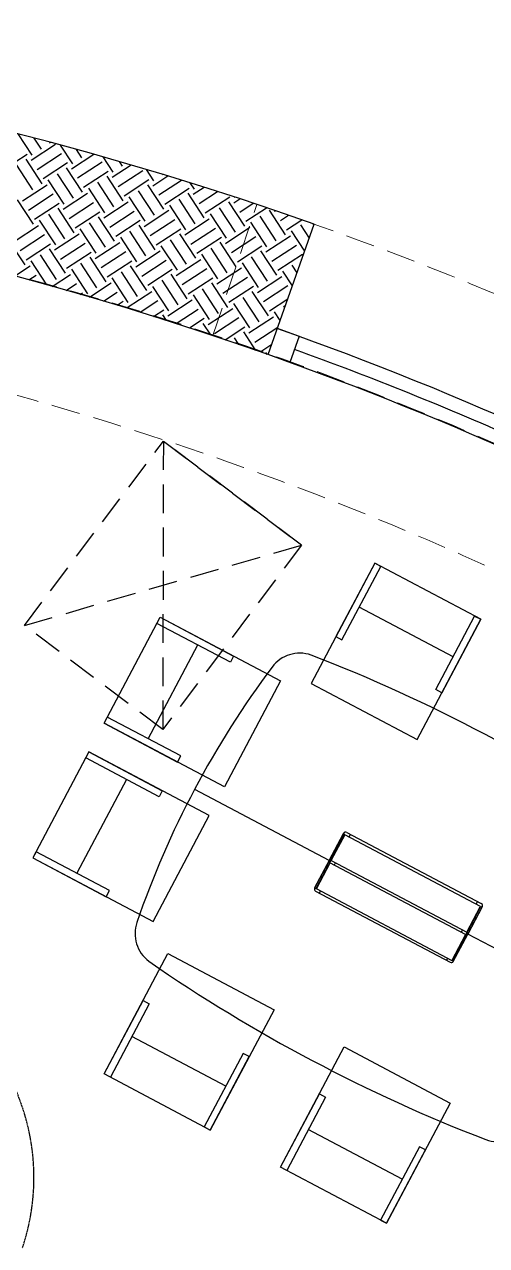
# Model space of a CAD drawing. Header units: millimetres. Extents: x 132785 to 150483, y 90225 to 103753.
# Drawn here: x 136099 to 136300, y 94229 to 94759 of the extents above; entities that cross this region are included whole.
import ezdxf

# ---------------------------------------------------------------- set-up
doc = ezdxf.new("R2010")
doc.units = ezdxf.units.MM
doc.linetypes.add('061-GZM-AP-100$0$HIDDEN', pattern=[0.375, 0.25, -0.125])
doc.layers.add('061-GZM-AP-100$0$A-kapi', color=2, linetype='Continuous')
doc.layers.add('061-GZM-AP-100$0$A-kiris', color=252, linetype='Continuous', lineweight=0)

msp = doc.modelspace()

# ---------------------------------------------------------------- linework, layer by layer
at = {"color": 253}
for p, q in [((136102.603, 94702.01), (136096.594, 94711.21)), ((136106.59, 94704.614), (136103.442, 94709.434)), ((136110.577, 94707.219), (136110.318, 94707.615)), ((136089.773, 94695.526), (136100.406, 94702.471)), ((136102.142, 94699.813), (136112.775, 94706.758)), ((136104.746, 94695.826), (136115.379, 94702.77)), ((136120.18, 94698.322), (136114.918, 94706.38)), ((136119.719, 94696.125), (136129.336, 94702.405)), ((136124.168, 94700.926), (136121.84, 94704.491)), ((136102.902, 94687.037), (136095.957, 94697.67)), ((136106.889, 94689.641), (136099.944, 94700.274)), ((136107.35, 94691.838), (136117.983, 94698.783)), ((136124.467, 94685.953), (136117.522, 94696.586)), ((136122.324, 94692.137), (136132.957, 94699.082)), ((136137.758, 94694.634), (136133.439, 94701.246)), ((136137.297, 94692.436), (136145.47, 94697.775)), ((136141.746, 94697.238), (136140.438, 94699.24)), ((136116.492, 94680.744), (136109.547, 94691.377)), ((136120.48, 94683.348), (136113.535, 94693.981)), ((136124.928, 94688.15), (136135.561, 94695.095)), ((136142.045, 94682.264), (136135.1, 94692.897)), ((136139.901, 94688.449), (136150.534, 94695.394)), ((136142.506, 94684.462), (136153.139, 94691.406)), ((136155.336, 94690.945), (136152.168, 94695.795)), ((136154.875, 94688.748), (136161.402, 94693.011)), ((136157.479, 94684.761), (136167.324, 94691.191)), ((136159.323, 94693.55), (136159.247, 94693.666)), ((136098.453, 94682.235), (136109.086, 94689.18)), ((136134.07, 94677.056), (136127.125, 94687.689)), ((136138.057, 94679.66), (136131.113, 94690.293)), ((136155.635, 94675.972), (136148.69, 94686.605)), ((136159.622, 94678.576), (136152.678, 94689.209)), ((136160.083, 94680.773), (136170.716, 94687.718)), ((136172.914, 94687.257), (136171.114, 94690.013)), ((136172.453, 94685.06), (136177.135, 94688.118)), ((136175.057, 94681.072), (136182.985, 94686.25)), ((136103.201, 94672.063), (136096.256, 94682.696)), ((136101.058, 94678.248), (136111.691, 94685.193)), ((136103.662, 94674.26), (136114.295, 94681.205)), ((136116.031, 94678.547), (136126.664, 94685.492)), ((136118.635, 94674.56), (136129.268, 94681.504)), ((136133.609, 94674.859), (136144.242, 94681.803)), ((136151.648, 94673.368), (136144.703, 94684.001)), ((136173.213, 94672.284), (136166.268, 94682.917)), ((136177.2, 94674.888), (136170.255, 94685.521)), ((136177.661, 94677.085), (136188.294, 94684.03)), ((136194.778, 94671.2), (136187.833, 94681.833)), ((136190.03, 94681.372), (136192.675, 94683.099)), ((136190.491, 94683.569), (136190.286, 94683.883)), ((136192.635, 94677.384), (136198.454, 94681.185)), ((136116.791, 94665.771), (136109.847, 94676.404)), ((136120.779, 94668.375), (136113.834, 94679.008)), ((136121.24, 94670.572), (136131.873, 94677.517)), ((136138.356, 94664.687), (136131.412, 94675.32)), ((136136.213, 94670.871), (136146.846, 94677.816)), ((136151.187, 94671.17), (136161.82, 94678.115)), ((136169.225, 94669.679), (136162.281, 94680.312)), ((136186.803, 94665.991), (136179.858, 94676.624)), ((136190.79, 94668.595), (136183.846, 94679.228)), ((136195.239, 94673.397), (136204.207, 94679.254)), ((136208.368, 94664.907), (136201.424, 94675.54)), ((136212.356, 94667.511), (136205.411, 94678.144)), ((136207.608, 94677.683), (136208.028, 94677.957)), ((136210.212, 94673.696), (136213.738, 94675.998)), ((136094.765, 94664.657), (136105.398, 94671.602)), ((136112.804, 94663.166), (136105.859, 94673.799)), ((136130.382, 94659.478), (136123.437, 94670.111)), ((136134.369, 94662.082), (136127.424, 94672.715)), ((136138.817, 94666.884), (136149.45, 94673.829)), ((136155.934, 94660.998), (136148.989, 94671.631)), ((136153.791, 94667.183), (136164.424, 94674.128)), ((136156.395, 94663.196), (136167.028, 94670.14)), ((136168.764, 94667.482), (136179.397, 94674.427)), ((136171.369, 94663.495), (136182.002, 94670.439)), ((136186.342, 94663.794), (136196.975, 94670.739)), ((136204.381, 94662.303), (136197.436, 94672.936)), ((136204.869, 94615.537), (136224.897, 94672.096)), ((136212.817, 94669.709), (136219.422, 94674.023)), ((136222.768, 94666.084), (136219.001, 94671.852)), ((136224.768, 94671.731), (136224.42, 94672.265)), ((136099.513, 94654.486), (136092.568, 94665.119)), ((136097.369, 94660.67), (136108.002, 94667.615)), ((136112.343, 94660.969), (136122.976, 94667.914)), ((136147.959, 94655.79), (136141.015, 94666.423)), ((136151.947, 94658.394), (136145.002, 94669.027)), ((136169.524, 94654.706), (136162.58, 94665.339)), ((136173.512, 94657.31), (136166.567, 94667.943)), ((136173.973, 94659.507), (136184.606, 94666.452)), ((136188.946, 94659.806), (136199.579, 94666.751)), ((136203.92, 94660.106), (136214.553, 94667.05)), ((136220.768, 94660.437), (136215.014, 94669.248)), ((136099.974, 94656.683), (136110.607, 94663.627)), ((136117.09, 94650.797), (136110.146, 94661.43)), ((136114.947, 94656.982), (136125.58, 94663.927)), ((136117.551, 94652.994), (136128.184, 94659.939)), ((136129.921, 94657.281), (136140.554, 94664.226)), ((136132.525, 94653.294), (136143.158, 94660.238)), ((136147.498, 94653.593), (136158.131, 94660.537)), ((136165.537, 94652.102), (136158.592, 94662.735)), ((136187.102, 94651.018), (136180.157, 94661.651)), ((136191.09, 94653.622), (136184.145, 94664.255)), ((136191.551, 94655.819), (136202.184, 94662.764)), ((136208.667, 94649.934), (136201.723, 94660.567)), ((136206.524, 94656.118), (136217.157, 94663.063)), ((136108.981, 94645.795), (136102.171, 94656.222)), ((136113.103, 94648.193), (136106.158, 94658.826)), ((136130.681, 94644.505), (136123.736, 94655.138)), ((136134.668, 94647.109), (136127.723, 94657.742)), ((136135.129, 94649.306), (136145.762, 94656.251)), ((136150.103, 94649.605), (136160.736, 94656.55)), ((136165.076, 94649.904), (136175.709, 94656.849)), ((136183.115, 94648.413), (136176.17, 94659.046)), ((136200.693, 94644.725), (136193.748, 94655.358)), ((136204.68, 94647.329), (136197.735, 94657.962)), ((136209.128, 94652.131), (136219.761, 94659.076)), ((136217.435, 94651.024), (136215.313, 94654.274)), ((136219.435, 94656.672), (136219.3, 94656.878)), ((136094.958, 94649.615), (136101.71, 94654.024)), ((136101.124, 94647.954), (136104.314, 94650.037)), ((136111.331, 94645.14), (136119.288, 94650.336)), ((136126.693, 94641.9), (136119.749, 94652.533)), ((136144.271, 94638.212), (136137.326, 94648.845)), ((136148.258, 94640.816), (136141.314, 94651.449)), ((136152.246, 94643.421), (136145.301, 94654.054)), ((136152.707, 94645.618), (136163.34, 94652.563)), ((136169.824, 94639.732), (136162.879, 94650.365)), ((136167.68, 94645.917), (136178.313, 94652.862)), ((136170.285, 94641.93), (136180.918, 94648.874)), ((136182.654, 94646.216), (136193.287, 94653.161)), ((136185.258, 94642.229), (136195.891, 94649.173)), ((136200.232, 94642.528), (136210.865, 94649.473)), ((136215.436, 94645.377), (136211.326, 94651.67)), ((136117.414, 94643.424), (136121.892, 94646.349)), ((136127.485, 94640.521), (136136.865, 94646.648)), ((136161.849, 94634.524), (136154.904, 94645.157)), ((136165.836, 94637.128), (136158.891, 94647.761)), ((136183.414, 94633.44), (136176.469, 94644.073)), ((136187.401, 94636.044), (136180.457, 94646.677)), ((136187.862, 94638.241), (136198.495, 94645.186)), ((136202.836, 94638.54), (136213.469, 94645.485)), ((136123.467, 94641.689), (136124.496, 94642.361)), ((136133.488, 94638.754), (136139.47, 94642.661)), ((136139.461, 94636.967), (136142.074, 94638.673)), ((136143.81, 94636.015), (136154.443, 94642.96)), ((136149.351, 94633.946), (136157.047, 94638.972)), ((136161.388, 94632.327), (136172.021, 94639.271)), ((136179.427, 94630.836), (136172.482, 94641.469)), ((136200.992, 94629.752), (136194.047, 94640.385)), ((136204.979, 94632.356), (136198.034, 94642.989)), ((136205.44, 94634.553), (136213.457, 94639.789)), ((136141.743, 94636.276), (136141.613, 94636.476)), ((136155.247, 94632.108), (136159.652, 94634.985)), ((136165.01, 94629.004), (136174.625, 94635.284)), ((136178.966, 94628.638), (136189.599, 94635.583)), ((136197.004, 94627.147), (136190.06, 94637.78)), ((136210.103, 94630.317), (136207.637, 94634.092)), ((136212.103, 94635.965), (136211.625, 94636.696)), ((136160.776, 94630.36), (136159.191, 94632.788)), ((136170.831, 94627.118), (136177.229, 94631.297)), ((136180.051, 94624.074), (136176.768, 94629.099)), ((136181.57, 94624.651), (136192.203, 94631.596)), ((136196.543, 94624.95), (136207.176, 94631.895)), ((136172.794, 94626.476), (136172.781, 94626.495)), ((136186.219, 94621.999), (136194.807, 94627.608)), ((136192.225, 94619.949), (136190.359, 94622.807)), ((136199.579, 94617.399), (136194.346, 94625.411)), ((136199.148, 94620.963), (136209.089, 94627.456)), ((136208.874, 94626.849), (136218.301, 94623.511)), ((136218.301, 94623.511), (136214.295, 94612.199)), ((136201.752, 94616.975), (136206.469, 94620.056)), ((136204.502, 94615.667), (136203.949, 94616.514)), ((136214.295, 94612.199), (136204.869, 94615.537)), ((136285.022, 94484.523, 0), (136244.367, 94506.045, 0)), ((136152.851, 94449.042, 0), (136174.373, 94489.697, 0)), ((136143.477, 94431.335, 0), (136121.955, 94390.68, 0)), ((136173.166, 94426.953), (136172.99, 94427.046)), ((136173.166, 94426.953), (136172.99, 94427.046)), ((136231.32, 94396.167), (136173.166, 94426.953)), ((136231.32, 94396.167), (136173.166, 94426.953)), ((136237.356, 94407.568), (136225.191, 94384.589)), ((136237.886, 94407.288), (136225.722, 94384.309)), ((136231.32, 94396.167), (136237.59, 94408.01)), ((136238.066, 94407.306), (136232.264, 94396.347)), ((136237.98, 94407.464), (136237.449, 94407.745)), ((136237.98, 94407.464), (136237.886, 94407.288)), ((136238.066, 94407.306), (136238.112, 94407.394)), ((136296.885, 94376.281), (136238.112, 94407.394)), ((136238.941, 94408.426), (136297.272, 94377.547)), ((136240.532, 94407.584), (136239.924, 94406.435)), ((136231.32, 94396.167), (136225.051, 94384.324)), ((136231.609, 94395.109), (136225.807, 94384.15)), ((136231.609, 94395.109), (136231.656, 94395.198)), ((136290.429, 94364.085), (136231.656, 94395.198)), ((136232.217, 94396.258), (136232.264, 94396.347)), ((136232.217, 94396.258), (136290.99, 94365.145)), ((136234.029, 94395.299), (136233.468, 94394.239)), ((136225.098, 94384.413), (136225.628, 94384.132)), ((136225.722, 94384.309), (136225.628, 94384.132)), ((136225.761, 94384.062), (136225.807, 94384.15)), ((136225.467, 94382.973), (136283.798, 94352.094)), ((136225.761, 94384.062), (136284.533, 94352.949)), ((136227.572, 94383.103), (136227.058, 94382.131)), ((136284.76, 94353.055), (136296.924, 94376.034)), ((136285.29, 94352.775), (136297.454, 94375.754)), ((136291.037, 94365.234), (136296.838, 94376.193)), ((136297.688, 94376.195), (136291.419, 94364.353)), ((136295.073, 94377.24), (136295.681, 94378.389)), ((136296.885, 94376.281), (136296.838, 94376.193)), ((136296.924, 94376.034), (136297.018, 94376.211)), ((136297.548, 94375.93), (136297.018, 94376.211)), ((136284.58, 94353.037), (136290.382, 94363.996)), ((136285.15, 94352.51), (136291.419, 94364.353)), ((136288.617, 94365.044), (136289.178, 94366.104)), ((136290.429, 94364.085), (136290.382, 94363.996)), ((136291.037, 94365.234), (136290.99, 94365.145)), ((136349.573, 94333.567), (136291.419, 94364.353)), ((136349.573, 94333.567), (136291.419, 94364.353)), ((136282.207, 94352.936), (136282.722, 94353.908)), ((136284.58, 94353.037), (136284.533, 94352.949)), ((136284.666, 94352.879), (136284.76, 94353.055)), ((136284.666, 94352.879), (136285.196, 94352.598)), ((136186.53, 94298.471, 0), (136145.876, 94319.993, 0)), ((136262.934, 94258.025, 0), (136222.279, 94279.546, 0))]:
    msp.add_line(p, q, dxfattribs=at)
at = {"color": 253, "linetype": '061-GZM-AP-100$0$HIDDEN', "ltscale": 50}
for p, q in [((136099.306, 94498.181), (136159.488, 94578.045)), ((136159.488, 94578.045), (136159.204, 94453.045)), ((136159.488, 94578.045), (136219.386, 94532.909)), ((136219.386, 94532.909), (136159.488, 94578.045)), ((136099.306, 94498.181), (136219.386, 94532.909)), ((136219.386, 94532.909), (136159.204, 94453.045)), ((136159.204, 94453.045), (136099.306, 94498.181)), ((136159.204, 94453.045), (136099.306, 94498.181))]:
    msp.add_line(p, q, dxfattribs=at)
at = {"color": 253, "elevation": 0}
for points in [[(136223.469, 94472.98), (136269.427, 94448.651), (136297.031, 94500.795), (136251.073, 94525.124)], [(136251.073, 94525.124), (136234.23, 94493.307), (136236.881, 94491.904), (136253.724, 94523.721), (136251.073, 94525.124)], [(136210.244, 94474.102), (136185.916, 94428.144), (136133.771, 94455.748), (136158.1, 94501.706)], [(136158.1, 94501.706), (136189.917, 94484.863), (136188.513, 94482.211), (136156.697, 94499.054), (136158.1, 94501.706)], [(136297.031, 94500.795), (136280.188, 94468.978), (136277.536, 94470.382), (136294.379, 94502.199), (136297.031, 94500.795)], [(136133.771, 94455.748), (136165.588, 94438.905), (136166.992, 94441.556), (136135.175, 94458.399), (136133.771, 94455.748)], [(136155.02, 94369.782), (136179.349, 94415.739), (136127.205, 94443.343), (136102.876, 94397.386)], [(136127.205, 94443.343), (136159.021, 94426.5), (136157.618, 94423.849), (136125.801, 94440.692), (136127.205, 94443.343)], [(136102.876, 94397.386), (136134.692, 94380.543), (136136.096, 94383.194), (136104.279, 94400.037), (136102.876, 94397.386)], [(136161.471, 94355.865), (136207.429, 94331.536), (136179.825, 94279.391), (136133.867, 94303.72)], [(136133.867, 94303.72), (136150.71, 94335.537), (136153.361, 94334.134), (136136.518, 94302.317), (136133.867, 94303.72)], [(136237.875, 94315.418), (136283.832, 94291.089), (136256.228, 94238.945), (136210.271, 94263.274)], [(136179.825, 94279.391), (136196.668, 94311.208), (136194.016, 94312.612), (136177.173, 94280.795), (136179.825, 94279.391)], [(136210.271, 94263.274), (136227.114, 94295.091), (136229.765, 94293.687), (136212.922, 94261.87), (136210.271, 94263.274)], [(136256.228, 94238.945), (136273.071, 94270.762), (136270.42, 94272.166), (136253.577, 94240.349), (136256.228, 94238.945)]]:
    msp.add_lwpolyline(points, close=True, dxfattribs=at)
at = {"color": 253}
for centre, radius, start, end in [((135720.849, 93248.707), 1510, 70.5, 150.5), ((135720.849, 93248.707), 1450, 70.5, 150.5), ((135720.849, 93248.707), 1462, 60.5, 70.5), ((135720.849, 93248.707), 1456, 65.893518, 70.106482), ((135720.849, 93248.707), 1450, 60.5, 70.5), ((136218.613, 94471.12), 15, 71.00863, 143.18702), ((135970.608, 93831.007), 701.467, 55.340205, 68.868395), ((136530.045, 94238.029), 404, 143.18702, 152.1043), ((136530.045, 94238.029), 404, 152.1043, 161.02158), ((136238.474, 94407.542), 1, 62.1043, 152.1043), ((136225.935, 94383.856), 1, 152.1043, 242.1043), ((136296.804, 94376.663), 1, 332.1043, 62.1043), ((136162.191, 94364.537), 15, 161.02158, 233.19997), ((136552.131, 94929.513), 701.467, 235.340205, 248.868395), ((136284.266, 94352.977), 1, 242.1043, 332.1043), ((136304.126, 94289.4), 15, 251.00863, 323.18702)]:
    msp.add_arc(centre, radius, start, end, dxfattribs=at)
at = {"layer": '061-GZM-AP-100$0$A-kapi', "color": 253, "linetype": '061-GZM-AP-100$0$HIDDEN'}
msp.add_arc((136007.366, 94258.762), 96, 341.54285, 71.54284, dxfattribs=at)
at = {"layer": '061-GZM-AP-100$0$A-kiris', "color": 253, "linetype": '061-GZM-AP-100$0$HIDDEN', "ltscale": 50}
msp.add_line((136180.941, 94623.776), (136199.979, 94680.676), dxfattribs=at)
for radius in [1450, 1400]:
    msp.add_circle((135720.849, 93248.707), radius, dxfattribs=at)
msp.add_arc((135720.849, 93248.707), 1510, 59.5, 71.5, dxfattribs=at)

doc.saveas('drawing.dxf')
